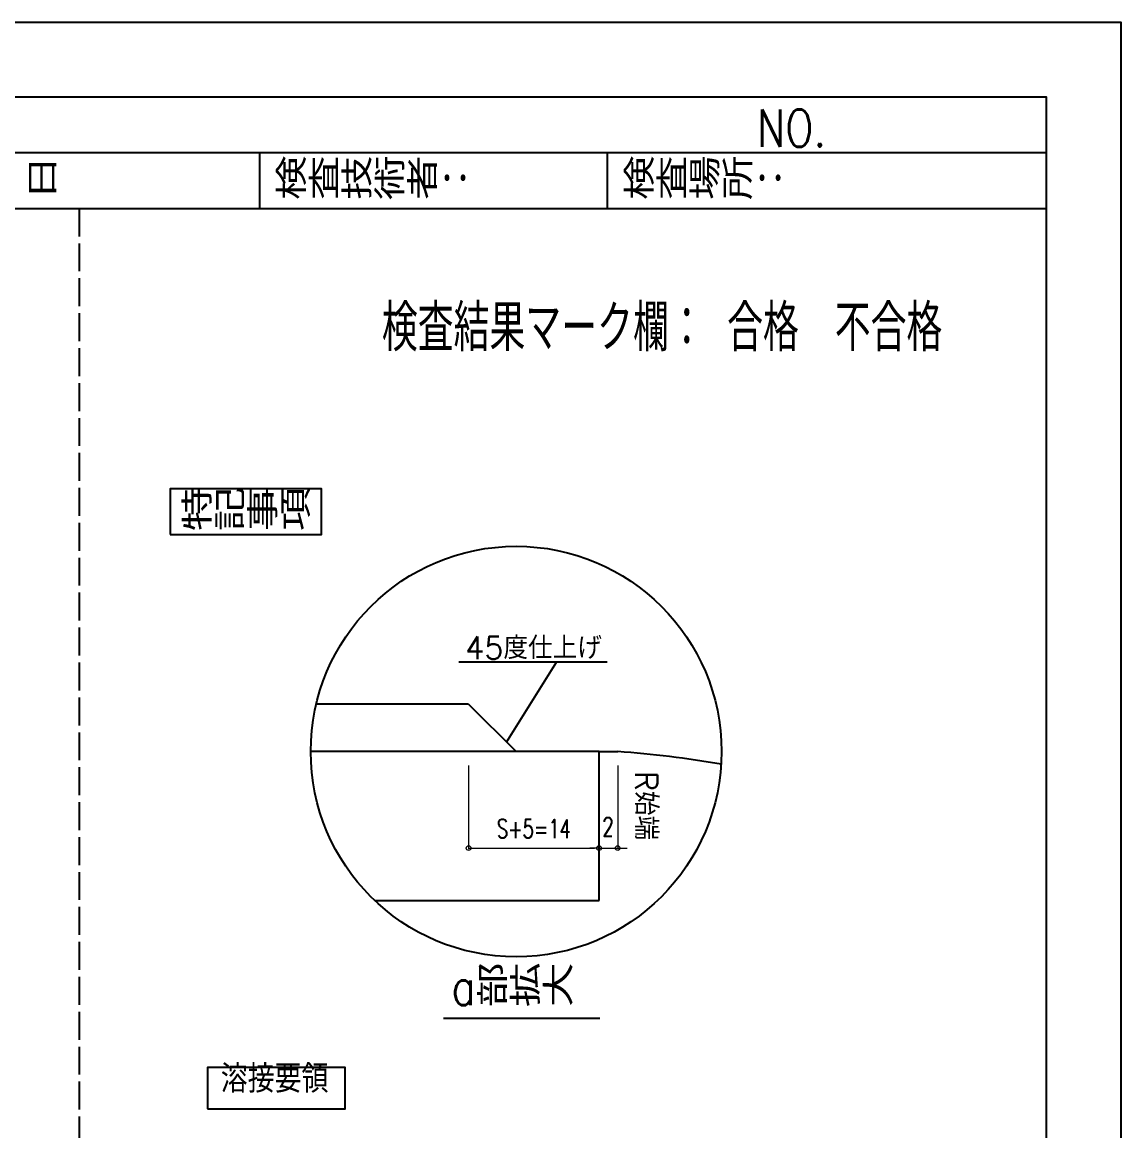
# Model space of a CAD drawing. Header units: millimetres. Extents: x -4568 to 36914, y -114 to 17788.
# Drawn here: x 5549 to 6728, y 8314 to 9504 of the extents above; entities that cross this region are included whole.
import ezdxf
from ezdxf.enums import TextEntityAlignment as Align

# ---------------------------------------------------------------- set-up
doc = ezdxf.new("R2010")
doc.units = ezdxf.units.MM
doc.header["$LTSCALE"] = 5
doc.linetypes.add('DASHED', pattern=[7.5, 6, -1.5])
doc.layers.get('0').update_dxf_attribs({"color": 255})
doc.layers.get('DEFPOINTS').update_dxf_attribs({"color": 255})
for name, color, linetype in [('LAYER6', 7, 'Continuous'), ('寸法', 4, 'Continuous'), ('溶接', 241, 'Continuous'), ('金物', 142, 'Continuous')]:
    doc.layers.add(name, color=color, linetype=linetype)
doc.styles.add('DLSTANDARD1', font='monotxt.shx', dxfattribs={"width": 0.6, "bigfont": 'extfont'})
doc.styles.add('KANJI', font='simplex.shx', dxfattribs={"width": 0.7, "bigfont": 'extfont2.shx'})
doc.styles.get("Standard").update_dxf_attribs({"font": 'simplex.shx', "width": 0.7, "height": 2.5, "bigfont": '@extfont2.shx'})
doc.styles.add('SUNPOU', font='simplex.shx', dxfattribs={"width": 0.7, "bigfont": 'extfont2.shx'})
doc.dimstyles.new('一般寸法-小さめ', dxfattribs={"dimscale": 10, "dimtxt": 2, "dimasz": 0.5, "dimexe": 0.125, "dimexo": 1.5, "dimgap": 0.5, "dimtad": 1, "dimtxsty": 'KANJI', "dimblk": 'ORIGIN', "dimcen": 0, "dimclrd": 256, "dimclre": 256, "dimclrt": 256, "dimadec": 0, "dimazin": 0, "dimtfac": 1, "dimtmove": 2, "dimatfit": 2, "dimfxl": 0, "dimtolj": 2, "dimlwd": 5, "dimlwe": 5, "dimarcsym": 0})

# ---------------------------------------------------------------- blocks, each defined once
blk = doc.blocks.new('_Origin')
at = {"color": 0, "linetype": 'ByBlock', "lineweight": -2}
blk.add_line((0, 0), (-1, 0), dxfattribs=at)
blk.add_circle((0, 0), 0.5, dxfattribs=at)
blk = doc.blocks.new('*D593')
at = {"layer": 'DEFPOINTS', "color": 0, "ltscale": 4, "transparency": 16777216}
for p in [(6028.1, 8720.9), (6168.1, 8720.9), (6168.1, 8617.2)]:
    blk.add_point(p, dxfattribs=at)
at = {"layer": '寸法', "lineweight": 5, "ltscale": 4, "transparency": 16777216}
for p, q in [((6028.1, 8705.9), (6028.1, 8615.9)), ((6168.1, 8705.9), (6168.1, 8615.9)), ((6033.1, 8617.2), (6163.1, 8617.2))]:
    blk.add_line(p, q, dxfattribs=at)
at = {"layer": '寸法', "lineweight": 5, "ltscale": 4, "transparency": 16777216, "xscale": 5, "yscale": 5, "zscale": 5, "rotation": 180}
blk.add_blockref('_Origin', (6028.1, 8617.2), dxfattribs=at)
at = {"layer": '寸法', "lineweight": 5, "ltscale": 4, "transparency": 16777216, "xscale": 5, "yscale": 5, "zscale": 5}
blk.add_blockref('_Origin', (6168.1, 8617.2), dxfattribs=at)
at = {"layer": '寸法', "ltscale": 4, "transparency": 16777216, "insert": (6098.1, 8638), "char_height": 20, "attachment_point": 5, "style": 'KANJI'}
blk.add_mtext('\\A2;S+5=14', dxfattribs=at)
blk = doc.blocks.new('*D594')
at = {"layer": 'DEFPOINTS', "color": 0, "ltscale": 4, "transparency": 16777216}
for p in [(6168.1, 8720.9), (6188.1, 8720.9), (6188.1, 8617.2)]:
    blk.add_point(p, dxfattribs=at)
at = {"layer": '寸法', "lineweight": 5, "ltscale": 4, "transparency": 16777216}
for p, q in [((6168.1, 8705.9), (6168.1, 8615.9)), ((6188.1, 8705.9), (6188.1, 8615.9)), ((6163.1, 8617.2), (6158.1, 8617.2)), ((6168.1, 8617.2), (6188.1, 8617.2)), ((6193.1, 8617.2), (6198.1, 8617.2))]:
    blk.add_line(p, q, dxfattribs=at)
at = {"layer": '寸法', "lineweight": 5, "ltscale": 4, "transparency": 16777216, "xscale": 5, "yscale": 5, "zscale": 5}
blk.add_blockref('_Origin', (6168.1, 8617.2), dxfattribs=at)
at = {"layer": '寸法', "lineweight": 5, "ltscale": 4, "transparency": 16777216, "xscale": 5, "yscale": 5, "zscale": 5, "rotation": 180}
blk.add_blockref('_Origin', (6188.1, 8617.2), dxfattribs=at)
at = {"layer": '寸法', "ltscale": 4, "transparency": 16777216, "insert": (6177.7, 8640.2), "char_height": 20, "attachment_point": 5, "style": 'KANJI'}
blk.add_mtext('\\A2;2', dxfattribs=at)

msp = doc.modelspace()

# ---------------------------------------------------------------- linework, layer by layer
at = {"linetype": 'Continuous', "lineweight": -3}
for p, q in [((3444, 9364), (6648, 9364)), ((5804, 9304), (5804, 9364)), ((6177.301, 9304), (6177.301, 9364)), ((3444, 9304), (6648, 9304))]:
    msp.add_line(p, q, dxfattribs=at)
at = {"linetype": 'DASHED', "lineweight": -3}
msp.add_line((5610.369, 9304), (5610.369, 7828), dxfattribs=at)
at = {"linetype": 'Continuous', "lineweight": -3}
for points in [[(3364, 9504), (6728, 9504), (6728, 7128), (3364, 7128)], [(3444, 9424), (6648, 9424), (6648, 7208), (3444, 7208)]]:
    msp.add_lwpolyline(points, close=True, dxfattribs=at)
at = {"layer": '寸法', "ltscale": 4}
for p, q in [((6176.714, 8817.029), (6017.593, 8817.029)), ((6068.917, 8731.083), (6122.583, 8817.029))]:
    msp.add_line(p, q, dxfattribs=at)
at = {"layer": '寸法'}
msp.add_line((6001.022, 8434.654), (6169.022, 8434.654), dxfattribs=at)
at = {"layer": '寸法', "linetype": 'Continuous'}
for points in [[(5707.842, 8954.083), (5870.205, 8954.083), (5870.205, 9002.827), (5707.842, 9002.827)], [(5747.995, 8337.312), (5895.597, 8337.312), (5895.597, 8381.626), (5747.995, 8381.626)]]:
    msp.add_lwpolyline(points, close=True, dxfattribs=at)
msp.add_circle((6079.117, 8720.883), 220.401, dxfattribs=at)
at = {"layer": '溶接'}
msp.add_line((6028.117, 8771.883), (5864.698, 8771.883), dxfattribs=at)
at = {"layer": '溶接', "ltscale": 4}
msp.add_line((6028.117, 8771.883), (6079.117, 8720.883), dxfattribs=at)
at = {"layer": '金物', "color": 153}
for p, q in [((6168.117, 8720.883), (5858.716, 8720.883)), ((6168.117, 8560.883), (6168.117, 8720.883)), ((5927.537, 8560.883), (6168.117, 8560.883))]:
    msp.add_line(p, q, dxfattribs=at)
at = {"layer": '金物', "color": 153, "ltscale": 5}
msp.add_line((6168.117, 8720.883), (6188.117, 8720.883), dxfattribs=at)
at = {"layer": '金物', "color": 153, "ltscale": 4}
msp.add_arc((6110.218, 7623.645), 1100, 80.112723, 85.939059, dxfattribs=at)

# ---------------------------------------------------------------- texts
at = {"color": 0, "linetype": 'Continuous', "ltscale": 6, "style": 'DLSTANDARD1', "width": 0.875}
msp.add_text('溶接要領', height=30, dxfattribs=at).set_placement((5762.194, 8345.592), align=Align.BOTTOM_LEFT)
at = {"layer": 'LAYER6', "color": 0, "linetype": 'Continuous', "lineweight": -3, "width": 0.8}
for s, p in [('NO.', (6337.789, 9370.209)), ('日付\u3000\u3000\u3000年\u3000\u3000月\u3000\u3000日', (5165.219, 9314.926)), ('検査技術者：', (5819.744, 9314.926)), ('検査場所：', (6193.044, 9314.926)), ('特記事項', (5718.638, 8959.433)), ('a部拡大', (6009.576, 8448.43))]:
    msp.add_text(s, height=40, dxfattribs=at).set_placement(p)
at = {"layer": 'LAYER6', "color": 0, "linetype": 'Continuous', "lineweight": -3, "style": 'SUNPOU', "width": 0.7}
msp.add_text('検査結果マーク欄： 合格\u3000不合格', height=50, dxfattribs=at).set_placement((5935.011, 9150.796))
at = {"layer": '寸法', "ltscale": 4, "style": 'SUNPOU'}
msp.add_text('45度仕上げ', height=24, dxfattribs=at).set_placement((6171.137, 8832.24), align=Align.MIDDLE_RIGHT)
msp.add_text('R始端', height=24, rotation=270, dxfattribs=at).set_placement((6206.813, 8700.164))

# ---------------------------------------------------------------- dimensions: what is measured, and where the dimension line sits
at = {"layer": '寸法', "ltscale": 4}
dim = msp.add_linear_dim(base=(6168.117, 8617.194), p1=(6028.117, 8720.883), p2=(6168.117, 8720.883), text='S+5=14', dimstyle='一般寸法-小さめ', override={"dimlfac": 0.1}, dxfattribs=at)
dim.commit()
dim.dimension.update_dxf_attribs({"geometry": '*D593', "text_midpoint": (6098.117, 8638.009), "dimtype": 160})
dim = msp.add_linear_dim(base=(6188.117, 8617.194), p1=(6168.117, 8720.883), p2=(6188.117, 8720.883), dimstyle='一般寸法-小さめ', override={"dimlfac": 0.1}, dxfattribs=at)
dim.commit()
dim.dimension.update_dxf_attribs({"geometry": '*D594', "text_midpoint": (6177.738, 8640.206), "dimtype": 160})

doc.saveas('drawing.dxf')
